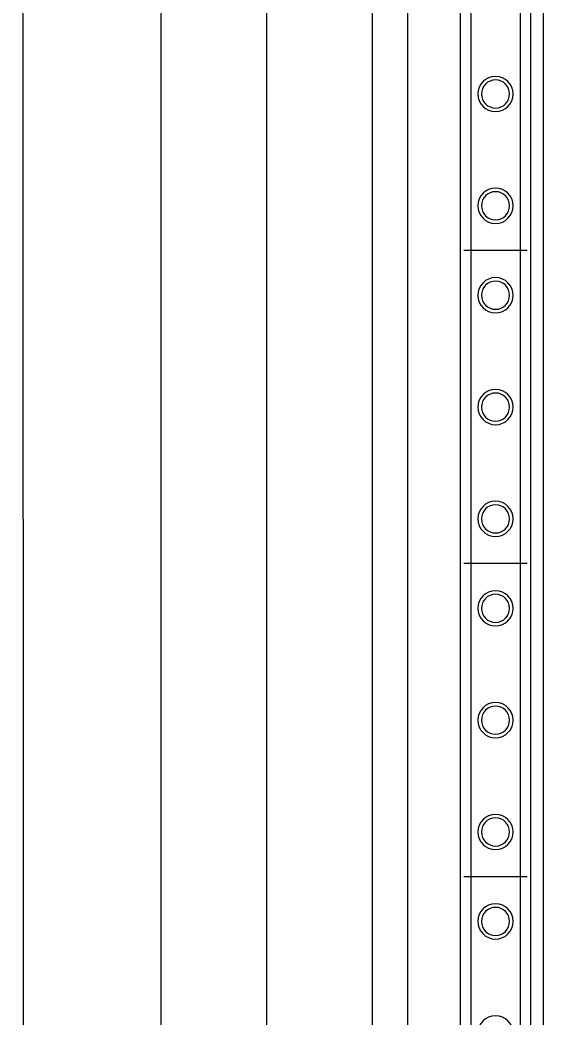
# Model space of a CAD drawing. Header units: millimetres. Extents: x -1589 to 88627, y 12943 to 76663.
# Drawn here: x 12068 to 12810, y 51267 to 52684 of the extents above; entities that cross this region are included whole.
import ezdxf

# ---------------------------------------------------------------- set-up
doc = ezdxf.new("R2010")
doc.units = ezdxf.units.MM
doc.header["$LTSCALE"] = 200
for name, color, linetype in [('4', 4, 'Continuous'), ('form$0$SHEET$0$AA-BORD-FORM', 7, 'Continuous'), ('Slim-nut', 57, 'Continuous')]:
    doc.layers.add(name, color=color, linetype=linetype)

# ---------------------------------------------------------------- blocks, each defined once
blk = doc.blocks.new('A$C1B484D96')
at = {"layer": 'Slim-nut'}
for p, q in [((0, 1), (0, 399.05)), ((10, 399.05), (10, 1)), ((0.5, 266.7), (9.5, 266.7)), ((0.5, 222.25), (9.5, 222.25)), ((0.5, 177.8), (9.5, 177.8))]:
    blk.add_line(p, q, dxfattribs=at)
for centre, radius in [((5, 288.92), 2.5), ((5, 288.92), 2), ((5, 273.05), 2.5), ((5, 273.05), 2), ((5, 260.35), 2.5), ((5, 260.35), 2), ((5, 244.47), 2.5), ((5, 244.47), 2), ((5, 228.6), 2.5), ((5, 228.6), 2), ((5, 215.9), 2.5), ((5, 215.9), 2), ((5, 200.02), 2.5), ((5, 200.02), 2), ((5, 184.15), 2.5), ((5, 184.15), 2), ((5, 171.45), 2.5), ((5, 171.45), 2), ((5, 155.57), 2.5)]:
    blk.add_circle(centre, radius, dxfattribs=at)
blk = doc.blocks.new('rack2000')
at = {"color": 8, "linetype": 'Continuous'}
for p, q in [((104.03, 1950.05), (104.03, 61)), ((119.03, 1950.05), (119.03, 61)), ((134.03, 1950.05), (134.03, 61)), ((139.03, 1931.05), (139.03, 130)), ((148.03, 1931.05), (148.03, 130)), ((155.03, 1931.05), (155.03, 130)), ((158.28, 1931.05), (158.28, 130))]:
    blk.add_line(p, q, dxfattribs=at)
at = {"layer": '4', "color": 8, "linetype": 'Continuous'}
blk.add_line((84.03, 1950.05), (84.53, 61), dxfattribs=at)
at = {"layer": 'Slim-nut', "color": 8, "linetype": 'Continuous', "xscale": -1}
blk.add_blockref('A$C1B484D96', (156.53, 130), dxfattribs=at)

msp = doc.modelspace()

# ---------------------------------------------------------------- block references
at = {"layer": 'form$0$SHEET$0$AA-BORD-FORM', "xscale": 10, "yscale": 10, "zscale": 10}
msp.add_blockref('rack2000', (11227.7, 48389.9), dxfattribs=at)

doc.saveas('drawing.dxf')
